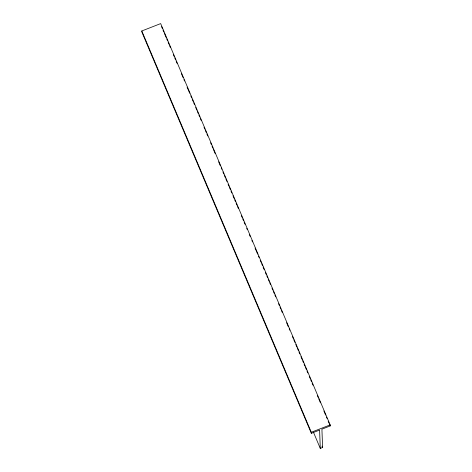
<?xml version="1.0" encoding="UTF-8"?>
<svg xmlns="http://www.w3.org/2000/svg" width="472" height="472" viewBox="0 0 472 472"><rect width="100%" height="100%" fill="white"/><g stroke="black" fill="none" stroke-linecap="round" stroke-linejoin="round"><path stroke-width="0.71" d="M320.281 448.4L319.609 430.069L311.331 433.302L141.842 32.002L141.806 30.969L160.669 23.6L330.158 424.9L330.193 425.933L321.916 429.166L322.588 447.497L320.281 448.4L313.402 432.104M311.331 433.302L311.29 432.269L330.158 424.9M161.566 26.668L162.427 28.709M162.999 30.066L163.861 32.102M164.433 33.459L166.156 37.536M166.728 38.893L167.589 40.928M168.162 42.285L169.023 44.327M169.595 45.684L170.457 47.719M173.324 54.51L174.186 56.546M174.758 57.903L175.619 59.944M176.192 61.301L177.053 63.336M181.354 73.52L183.077 77.597M183.938 79.632L184.511 80.989M187.089 87.102L189.673 93.214M190.818 95.928L191.679 97.969M192.251 99.326L193.113 101.362M193.685 102.719L194.547 104.755M195.697 107.474L196.842 110.188M197.414 111.545L198.275 113.587M198.848 114.944L199.709 116.979M200.281 118.336L201.143 120.372M204.01 127.163L204.872 129.204M205.444 130.561L206.305 132.597M206.878 133.954L207.739 135.989M210.606 142.78L211.468 144.821M212.04 146.178L212.901 148.214M213.474 149.571L215.197 153.648M218.636 161.796L220.359 165.867M221.22 167.908L221.793 169.265M222.937 171.979L223.799 174.015M224.371 175.377L225.232 177.413M225.805 178.77L226.955 181.484M228.1 184.204L228.961 186.239M229.534 187.596L230.395 189.632M230.967 190.995L231.829 193.03M232.979 195.744L234.124 198.464M234.696 199.821L235.557 201.857M236.13 203.214L236.991 205.249M237.563 206.612L238.425 208.648M241.292 215.438L242.154 217.474M242.726 218.831L243.587 220.867M244.16 222.229L245.021 224.265M246.744 228.336L247.316 229.699M249.322 234.448L250.184 236.49M251.906 240.561L252.479 241.918M255.057 248.03L257.641 254.142M258.503 256.178L259.075 257.535M260.219 260.255L261.081 262.29M261.653 263.647L262.515 265.683M263.087 267.04L264.237 269.76M265.382 272.474L266.243 274.509M266.816 275.872L267.677 277.908M268.249 279.265L269.111 281.3M269.683 282.663L270.544 284.699M271.978 288.091L272.84 290.127M273.412 291.489L274.273 293.525M274.846 294.882L275.707 296.917M278.574 303.708L279.436 305.744M280.008 307.107L280.87 309.142M281.442 310.499L282.303 312.535M286.604 322.724L288.327 326.795M289.188 328.831L289.761 330.193M292.339 336.3L293.2 338.341M293.773 339.698L294.923 342.412M295.785 344.454L296.929 347.168M297.502 348.525L298.363 350.56M298.935 351.917L299.797 353.959M300.947 356.673L302.092 359.387M302.664 360.75L303.526 362.785M304.098 364.142L304.959 366.178M305.531 367.541L306.393 369.576M306.965 370.933L307.827 372.968M309.26 376.367L310.122 378.402M310.694 379.759L311.555 381.795M312.128 383.158L312.989 385.193M317.29 395.377L318.152 397.412M318.724 398.775L320.447 402.846M323.886 410.994L325.609 415.071M326.471 417.106L327.043 418.463M328.188 421.177L329.049 423.219M329.621 424.576L330.193 425.933M322.016 446.14L322.588 447.497M141.806 30.969L311.29 432.269"/></g></svg>
